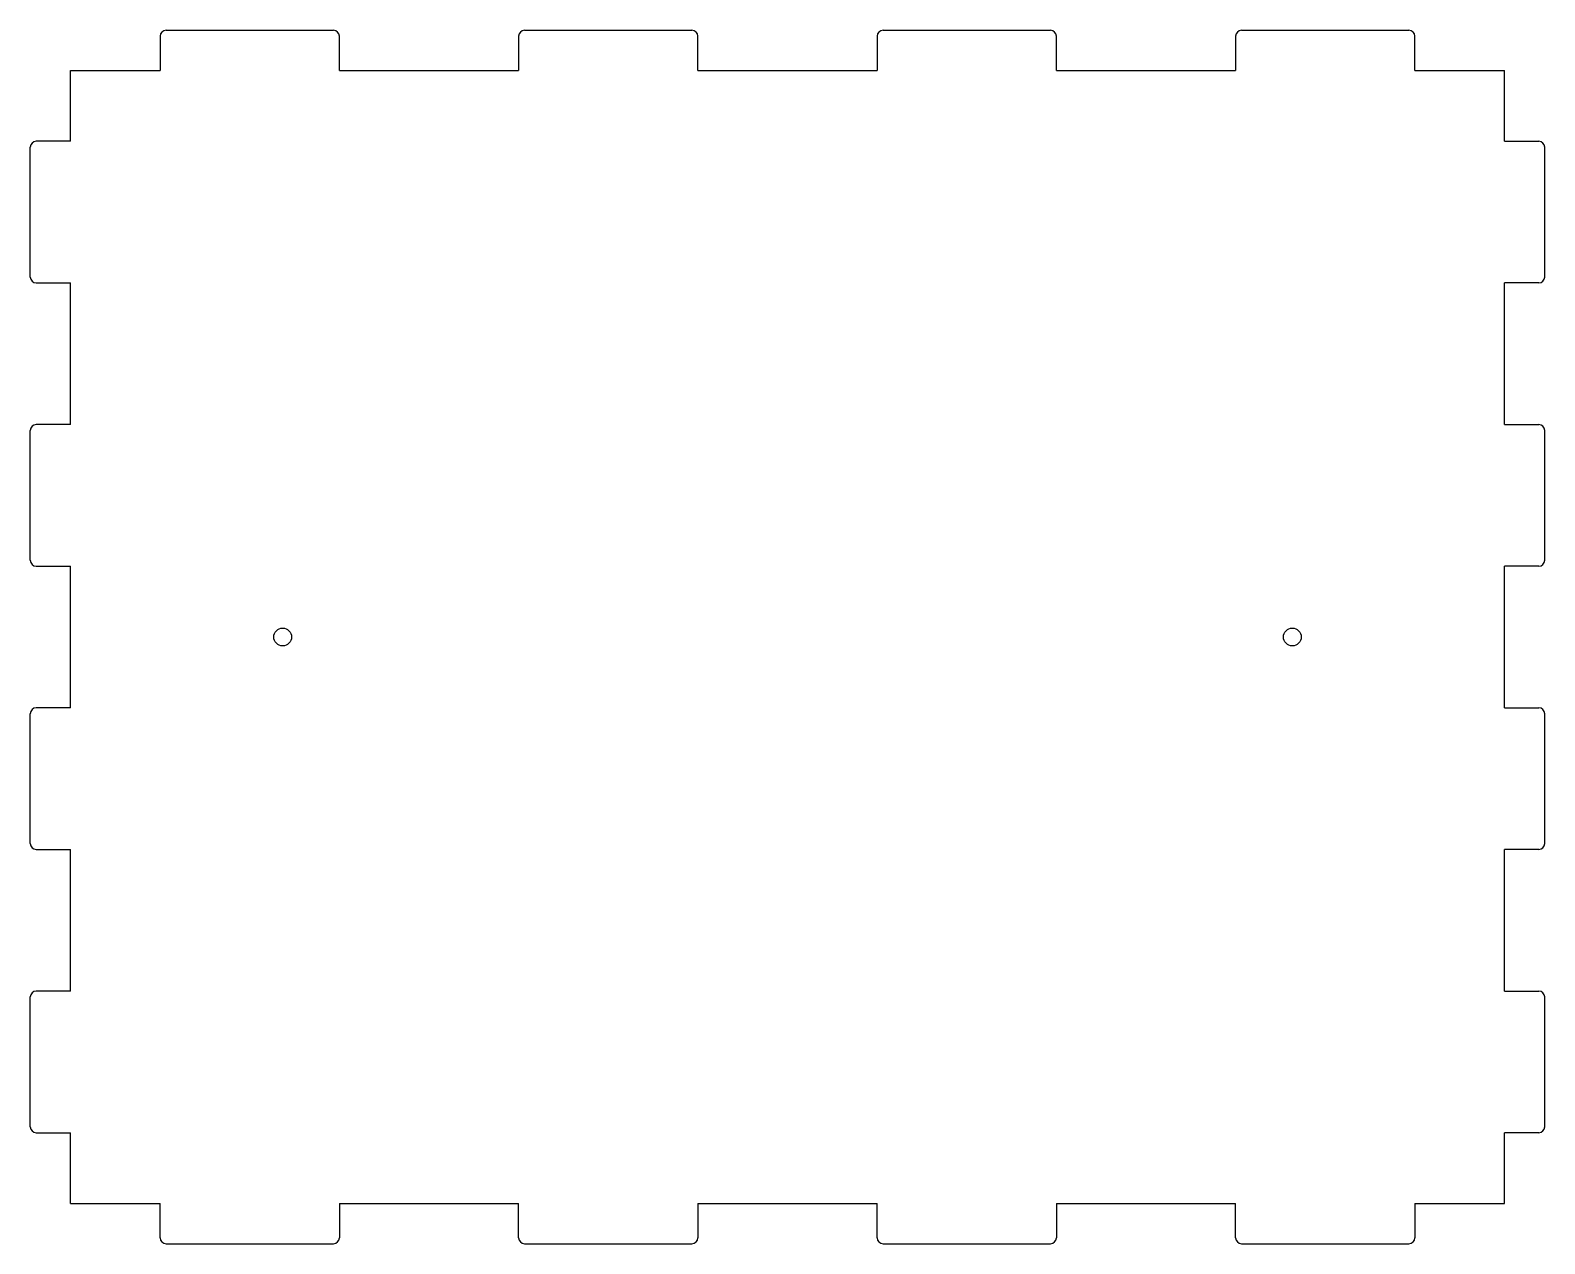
# Model space of a CAD drawing. Header units: millimetres. Extents: x 0 to 512, y 0 to 410.
import ezdxf

# ---------------------------------------------------------------- set-up
doc = ezdxf.new("R2010")
doc.units = ezdxf.units.MM
doc.layers.add('CutProfile', color=7, linetype='CONTINUOUS')

msp = doc.modelspace()

# ---------------------------------------------------------------- linework, layer by layer
at = {"layer": 'CutProfile'}
for p, q in [((45.9, 410.4), (102.5, 410.4)), ((167.1, 410.4), (223.7, 410.4)), ((288.3, 410.4), (344.9, 410.4)), ((409.5, 410.4), (466.1, 410.4)), ((43.9, 408.4), (43.9, 396.8)), ((104.5, 396.8), (104.5, 408.4)), ((165.1, 408.4), (165.1, 396.8)), ((225.7, 396.8), (225.7, 408.4)), ((286.3, 408.4), (286.3, 396.8)), ((346.9, 396.8), (346.9, 408.4)), ((407.5, 408.4), (407.5, 396.8)), ((468.1, 396.8), (468.1, 408.4)), ((13.6, 396.8), (43.9, 396.8)), ((13.6, 372.85), (13.6, 396.8)), ((104.5, 396.8), (165.1, 396.8)), ((225.7, 396.8), (286.3, 396.8)), ((346.9, 396.8), (407.5, 396.8)), ((468.1, 396.8), (498.4, 396.8)), ((498.4, 372.85), (498.4, 396.8)), ((0, 326.95), (0, 370.85)), ((13.6, 372.85), (2, 372.85)), ((498.4, 372.85), (510, 372.85)), ((512, 326.95), (512, 370.85)), ((2, 324.95), (13.6, 324.95)), ((13.6, 277.05), (13.6, 324.95)), ((498.4, 277.05), (498.4, 324.95)), ((510, 324.95), (498.4, 324.95)), ((13.6, 277.05), (2, 277.05)), ((498.4, 277.05), (510, 277.05)), ((0, 231.15), (0, 275.05)), ((512, 231.15), (512, 275.05)), ((2, 229.15), (13.6, 229.15)), ((13.6, 181.25), (13.6, 229.15)), ((498.4, 181.25), (498.4, 229.15)), ((510, 229.15), (498.4, 229.15)), ((0, 135.35), (0, 179.25)), ((13.6, 181.25), (2, 181.25)), ((498.4, 181.25), (510, 181.25)), ((512, 135.35), (512, 179.25)), ((2, 133.35), (13.6, 133.35)), ((13.6, 85.45), (13.6, 133.35)), ((498.4, 85.45), (498.4, 133.35)), ((510, 133.35), (498.4, 133.35)), ((0, 39.55), (0, 83.45)), ((13.6, 85.45), (2, 85.45)), ((498.4, 85.45), (510, 85.45)), ((512, 39.55), (512, 83.45)), ((2, 37.55), (13.6, 37.55)), ((13.6, 13.6), (13.6, 37.55)), ((498.4, 13.6), (498.4, 37.55)), ((510, 37.55), (498.4, 37.55)), ((13.6, 13.6), (43.9, 13.6)), ((43.9, 2), (43.9, 13.6)), ((104.5, 13.6), (104.5, 2)), ((104.5, 13.6), (165.1, 13.6)), ((165.1, 2), (165.1, 13.6)), ((225.7, 13.6), (225.7, 2)), ((225.7, 13.6), (286.3, 13.6)), ((286.3, 2), (286.3, 13.6)), ((346.9, 13.6), (346.9, 2)), ((346.9, 13.6), (407.5, 13.6)), ((407.5, 2), (407.5, 13.6)), ((468.1, 13.6), (468.1, 2)), ((468.1, 13.6), (498.4, 13.6)), ((45.9, 0), (102.5, 0)), ((167.1, 0), (223.7, 0)), ((288.3, 0), (344.9, 0)), ((409.5, 0), (466.1, 0))]:
    msp.add_line(p, q, dxfattribs=at)
for centre in [(85.33, 205.2), (426.67, 205.2)]:
    msp.add_circle(centre, 3, dxfattribs=at)
for centre, start, end in [((45.9, 408.4), 90, 180), ((102.5, 408.4), 0, 90), ((167.1, 408.4), 90, 180), ((223.7, 408.4), 0, 90), ((288.3, 408.4), 90, 180), ((344.9, 408.4), 0, 90), ((409.5, 408.4), 90, 180), ((466.1, 408.4), 0, 90), ((2, 370.85), 90, 180), ((510, 370.85), 0, 90), ((2, 326.95), 180, -90), ((510, 326.95), -90, 0), ((2, 275.05), 90, 180), ((510, 275.05), 0, 90), ((2, 231.15), 180, -90), ((510, 231.15), -90, 0), ((2, 179.25), 90, 180), ((510, 179.25), 0, 90), ((2, 135.35), 180, -90), ((510, 135.35), -90, 0), ((2, 83.45), 90, 180), ((510, 83.45), 0, 90), ((2, 39.55), 180, -90), ((510, 39.55), -90, 0), ((45.9, 2), 180, -90), ((102.5, 2), -90, 0), ((167.1, 2), 180, -90), ((223.7, 2), -90, 0), ((288.3, 2), 180, -90), ((344.9, 2), -90, 0), ((409.5, 2), 180, -90), ((466.1, 2), -90, 0)]:
    msp.add_arc(centre, 2, start, end, dxfattribs=at)

doc.saveas('drawing.dxf')
